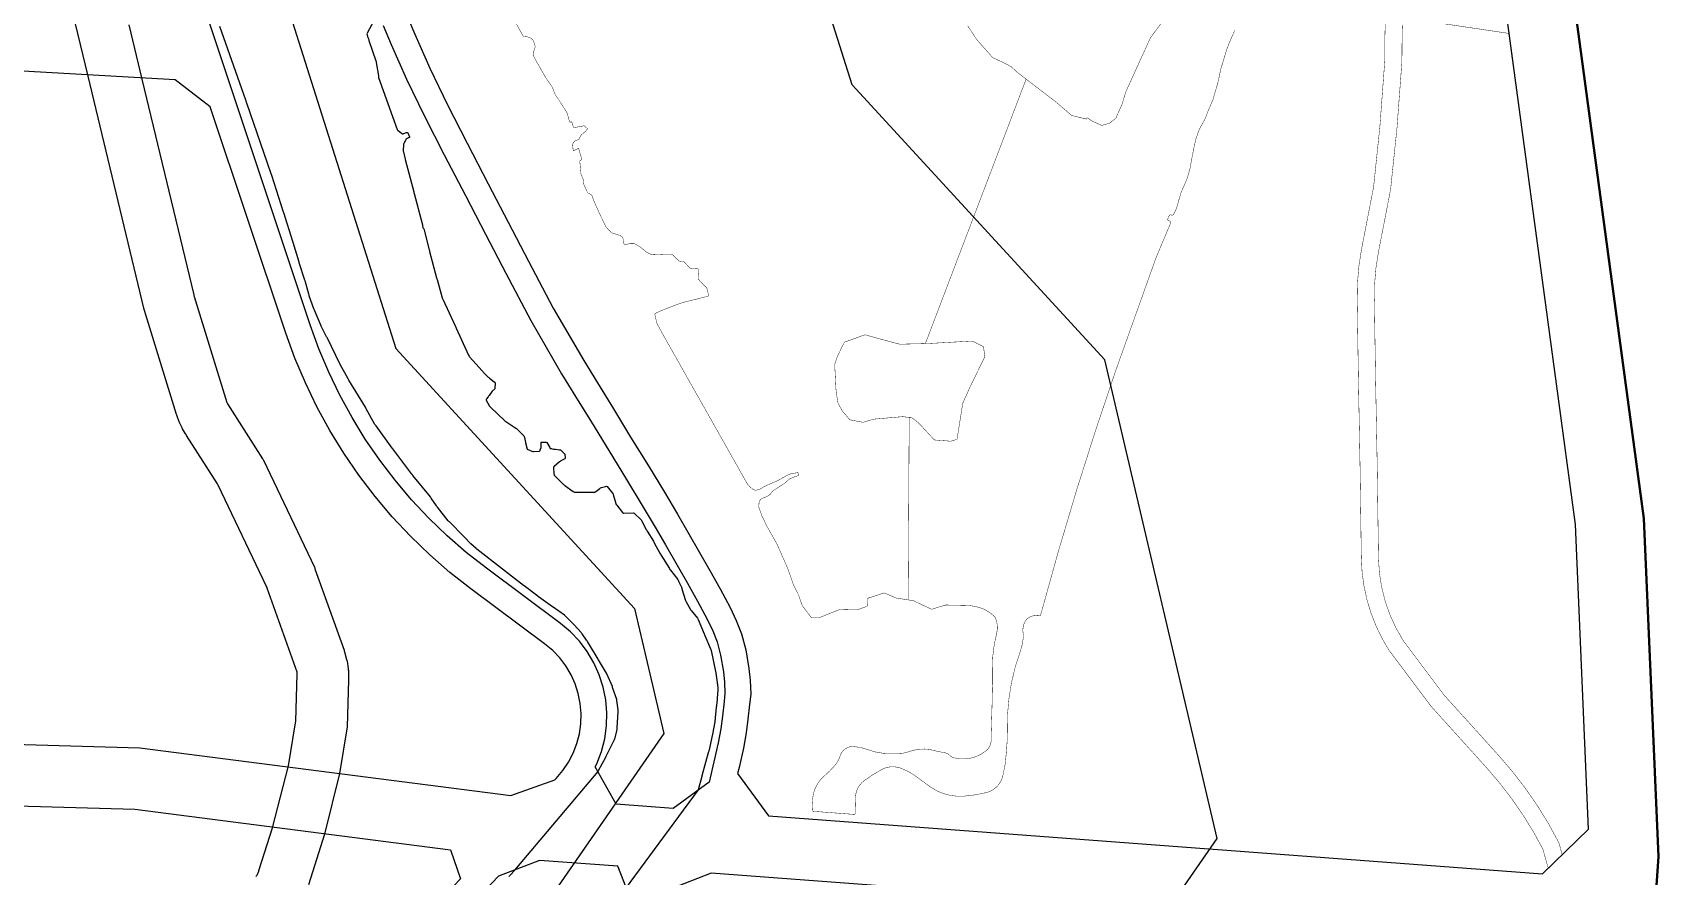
# Model space of a CAD drawing. Header units: millimetres. Extents: x -2018 to 1267, y -2275 to 2585.
# Drawn here: x 319 to 1267, y -87 to 405 of the extents above; entities that cross this region are included whole.
import ezdxf

# ---------------------------------------------------------------- set-up
doc = ezdxf.new("R2010")
doc.units = ezdxf.units.MM
doc.linetypes.add('DASH', pattern=[0.35, 0.25, -0.1])
for name, color, linetype in [('0block', 7, 'Continuous'), ('0lake', 140, 'DASH'), ('0river', 141, 'Continuous'), ('0river_center', 10, 'Continuous'), ('0river_s', 140, 'Continuous'), ('2area_up', 7, 'Continuous')]:
    doc.layers.add(name, color=color, linetype=linetype)
doc.layers.add('0edge', color=40, linetype='Continuous', lineweight=40)

msp = doc.modelspace()

# ---------------------------------------------------------------- linework, layer by layer
at = {"layer": '0block', "color": 7}
for points in [[(537.77, 414.31), (542.25, 403.79), (550.93, 384), (561.36, 362.73), (572.71, 340.39), (585.02, 316.61), (596.75, 294.14), (608.6, 271.49), (622.94, 244.14), (640.71, 213.5), (648.72, 200.52), (658, 185.41), (668.05, 168.82), (678.4, 152.05), (687.7, 136.8), (695.33, 124), (701.33, 113.49), (708.15, 101.66), (714.17, 91.13), (720.17, 80.48), (726.03, 69.58), (729.62, 62), (732.76, 54.22), (735.18, 44.79), (737, 34.04), (737.75, 27.07), (738.07, 19.01), (737.43, 12.98), (736.44, 4.37), (735.44, -3.62), (733.8, -12.5), (731.26, -23.83), (730.43, -27.32), (748.39, -51.9), (1199.57, -85.73), (1226.41, -59.72), (1218.76, 117.88), (1142.23, 685.19)], [(523.77, 408.89), (528.48, 397.83), (537.32, 377.69), (547.94, 356.03), (559.37, 333.55), (571.71, 309.69), (583.45, 287.19), (595.31, 264.53), (609.81, 236.89), (627.83, 205.8), (635.95, 192.65), (645.19, 177.6), (655.25, 161), (665.61, 144.2), (674.85, 129.05), (682.38, 116.44), (688.32, 106.02), (695.14, 94.2), (701.12, 83.73), (707.03, 73.25), (712.63, 62.81), (715.88, 55.97), (718.48, 49.52), (720.49, 41.68), (722.13, 31.98), (722.78, 25.96), (723.04, 19.51), (722.52, 14.63), (721.55, 6.15), (720.61, -1.32), (719.1, -9.49), (716.64, -20.45), (713.79, -32.43), (692.84, -47.73), (659.55, -45.24), (647.36, -23.36), (648.3, -21.56), (651.02, -14.46), (652.93, -7.1), (654, 0.43), (654.21, 8.04), (653.57, 15.62), (652.08, 23.08), (649.76, 30.32), (646.64, 37.26), (642.76, 43.8), (638.17, 49.87), (632.92, 55.37), (627.25, 60.12), (584.01, 92.36), (572.29, 101.58), (561.12, 111.31), (550.46, 121.59), (540.33, 132.4), (530.76, 143.71), (521.78, 155.49), (513.41, 167.71), (505.66, 180.34), (498.56, 193.35), (492.14, 206.69), (486.39, 220.35), (481.31, 234.37), (420.21, 417.38)], [(187.28, -6.7), (381.96, -12.23), (598.3, -40.07), (623.86, -31.01), (624.6, -30.22), (628.57, -25.56), (631.87, -20.65), (634.6, -15.4), (636.71, -9.88), (638.2, -4.15), (639.03, 1.7), (639.2, 7.61), (638.7, 13.51), (637.54, 19.31), (635.73, 24.94), (633.31, 30.33), (630.29, 35.42), (626.72, 40.13), (622.64, 44.42), (617.94, 48.35), (574.89, 80.45), (562.72, 90.02), (550.98, 100.25), (539.77, 111.06), (529.12, 122.43), (519.07, 134.32), (509.62, 146.7), (500.82, 159.55), (492.68, 172.82), (485.22, 186.5), (478.46, 200.53), (472.42, 214.88), (467.15, 229.44), (423.05, 361.51), (402.55, 377.19), (163.37, 390.85)], [(667.11, -98.26), (660.6, -81.42), (614.99, -78), (591.03, -87.22), (513.14, -169.01)], [(989.49, -106.08), (715.06, -85.5), (691.02, -94.81)]]:
    msp.add_lwpolyline(points, dxfattribs=at)
msp.add_lwpolyline([(568.97, -88.64), (502.13, -158.81), (492.56, -169.44), (483.54, -180.67), (481.55, -183.44), (457.84, -195.13), (-6.71, -179.49), (-0.32, -37.07), (186.23, -42.69), (379.15, -48.16), (563, -71.82)], close=True, dxfattribs=at)
at = {"layer": '0edge'}
msp.add_lwpolyline([(994.5, -665.41), (1024.87, -129.15), (1046.34, -110.34), (1204.94, -122.23), (1263.59, -126.34), (1267.13, -75.63), (1258.64, 121.42), (1213.32, 457.41), (1202.47, 537.87), (1181.91, 690.24), (1179.69, 708.84), (1174.38, 765.41), (1162.69, 960.08), (1157.9, 1040), (1138.65, 1360.82), (1125.47, 1583.56)], dxfattribs=at)
at = {"layer": '0lake', "const_width": 0.25}
for points in [[(1177.86, 421.08), (1180.06, 404.73), (1179.89, 404.34), (1179.4, 404.38), (1121.54, 412.98)], [(864.52, 408.74), (869.43, 401.2), (869.72, 400.79), (870.05, 400.41), (878.67, 390.68), (879.02, 390.32), (879.42, 390.04), (885.75, 387.06), (886.2, 386.84), (886.65, 386.61), (889.3, 385.21), (889.74, 384.96), (890.13, 384.66), (893.04, 381.92), (893.42, 381.59), (893.81, 381.28), (898.18, 377.93), (898.44, 377.56), (898.36, 377.08), (839.99, 223.82), (839.68, 223.47), (839.2, 223.39), (825.2, 223.07), (824.7, 223.12), (824.22, 223.23), (814.07, 225.93), (813.59, 226.07), (813.11, 226.2), (804.92, 228.49), (804.43, 228.47), (803.96, 228.33), (792.68, 224.23), (792.37, 223.86), (792.15, 223.42), (788.69, 216.2), (788.48, 215.75), (788.31, 215.28), (787.05, 211.48), (787.01, 210.99), (787.03, 210.49), (787.71, 197), (787.75, 196.51), (787.81, 196.01), (788.8, 189.08), (788.98, 188.62), (789.22, 188.18), (791.11, 184.66), (791.35, 184.22), (791.66, 183.82), (795.56, 179.27), (795.97, 178.98), (796.45, 178.86), (803.32, 177.55), (803.82, 177.6), (804.3, 177.74), (809.58, 179.29), (810.07, 179.37), (810.57, 179.42), (826.51, 180.8), (827, 180.77), (827.5, 180.71), (829.98, 180.38), (830.43, 180.19), (829.81, 74.69), (829.79, 74.2), (829.37, 74.02), (823.44, 74.95), (822.95, 75.03), (822.47, 75.17), (816.51, 77.75), (816.05, 77.94), (815.57, 77.97), (806.56, 74.98), (806.22, 74.69), (806.14, 74.19), (806.02, 70.7), (805.81, 70.29), (805.37, 70.07), (800.2, 68.17), (799.71, 68.11), (799.21, 68.12), (790.21, 68.33), (789.72, 68.26), (789.25, 68.09), (784.13, 66.08), (783.67, 65.9), (783.21, 65.71), (778.13, 63.58), (777.64, 63.51), (777.14, 63.51), (773.64, 63.51), (773.27, 63.78), (772.96, 64.18), (768.42, 70.14), (768.13, 70.55), (767.93, 71.01), (766.16, 76.21), (765.96, 76.67), (765.74, 77.12), (763.3, 82.05), (763.08, 82.5), (762.91, 82.97), (759.73, 91.92), (759.56, 92.39), (759.36, 92.85), (756.36, 99.72), (756.16, 100.18), (753.54, 106.13), (753.31, 106.57), (753.07, 107.01), (747.66, 116.59), (747.42, 117.03), (747.2, 117.47), (744.81, 122.43), (744.6, 122.89), (744.43, 123.35), (742.92, 127.59), (742.77, 128.07), (742.76, 128.56), (742.94, 131.05), (743.14, 131.51), (743.42, 131.92), (744.02, 132.72), (744.43, 132.99), (744.89, 133.18), (746.75, 133.92), (747.21, 134.11), (747.64, 134.36), (748.91, 135.16), (749.31, 135.46), (749.62, 135.85), (750.49, 137.07), (750.86, 137.41), (751.27, 137.69), (757.96, 142.07), (758.34, 142.4), (758.72, 142.73), (760.57, 144.41), (761.01, 144.64), (761.47, 144.84), (763.31, 145.61), (763.78, 145.79), (764.26, 145.94), (765.68, 146.41), (765.85, 146.85), (765.78, 147.34), (765.7, 147.83), (765.47, 148.19), (761.04, 147.36), (760.56, 147.25), (760.09, 147.07), (753.98, 143.66), (753.54, 143.42), (753.08, 143.21), (748.95, 141.44), (748.49, 141.24), (748.04, 141.02), (745.79, 139.93), (745.35, 139.7), (744.91, 139.45), (743.18, 138.45), (742.74, 138.22), (742.26, 138.1), (741.26, 137.99), (740.77, 137.96), (740.28, 138.03), (739.39, 138.49), (738.96, 138.73), (738.57, 139.04), (737.07, 140.37), (736.7, 140.71), (736.37, 141.08), (687.94, 226.85), (687.69, 227.29), (687.45, 227.72), (683.59, 234.73), (683.37, 235.18), (683.22, 235.65), (682.27, 240.05), (682.18, 240.54), (682.3, 240.94), (685.46, 242.45), (685.91, 242.66), (686.38, 242.84), (692.9, 245.37), (693.37, 245.55), (693.84, 245.72), (698.07, 247.25), (698.55, 247.41), (699.03, 247.54), (706.32, 249.32), (706.8, 249.44), (713.1, 251.04), (713.48, 251.29), (713.47, 251.76), (712.85, 254.19), (712.74, 254.67), (712.63, 255.16), (712.52, 255.65), (712.26, 256.06), (711.91, 256.42), (709.03, 259.2), (708.68, 259.54), (708.36, 259.93), (707.46, 261.13), (707.36, 261.6), (707.38, 262.1), (707.66, 266.59), (707.37, 266.91), (706.9, 267.08), (706.41, 267.15), (705.91, 267.11), (704.92, 266.97), (704.42, 266.94), (703.93, 267.02), (702.95, 267.21), (702.52, 267.46), (702.18, 267.82), (699.17, 271.17), (698.7, 271.26), (698.2, 271.3), (697.2, 271.36), (696.7, 271.4), (696.3, 271.69), (694.75, 272.96), (694.37, 273.28), (694.02, 273.63), (692.28, 275.43), (691.8, 275.52), (691.3, 275.54), (688.8, 275.58), (688.3, 275.56), (687.8, 275.54), (680.81, 275.23), (680.31, 275.24), (679.86, 275.45), (677.62, 276.57), (677.19, 276.83), (676.8, 277.14), (673.71, 279.67), (673.3, 279.96), (672.86, 280.21), (670.69, 281.44), (670.25, 281.67), (669.75, 281.69), (668.25, 281.71), (667.75, 281.68), (667.25, 281.6), (664.79, 281.2), (664.36, 281.43), (664.08, 281.85), (663.83, 282.27), (663.78, 282.77), (663.73, 283.27), (663.7, 283.77), (663.69, 284.27), (663.61, 284.76), (663.36, 285.19), (663.11, 285.62), (662.8, 286), (660.95, 286.76), (660.49, 286.95), (657.61, 287.81), (657.15, 287.98), (656.76, 288.3), (654.29, 290.77), (653.94, 291.13), (653.65, 291.54), (649.94, 299.19), (649.73, 299.64), (649.52, 300.09), (646.48, 306.95), (646.28, 307.41), (646.13, 307.88), (645.74, 309.33), (645.57, 309.79), (645.22, 310.13), (643.44, 311.06), (643.06, 311.35), (642.82, 311.79), (641.11, 315.4), (640.9, 315.86), (640.74, 316.33), (640.54, 318.32), (640.49, 318.81), (640.38, 319.3), (639.36, 321.58), (639.18, 322.05), (639.09, 322.54), (638.45, 329.51), (638.49, 329.99), (638.82, 330.33), (639.27, 330.54), (639.54, 330.9), (639.47, 331.38), (637.75, 337.13), (637.38, 337.11), (636.93, 336.89), (635.15, 335.98), (634.7, 335.77), (634.57, 336.14), (634.25, 339.12), (634.2, 339.62), (634.41, 340.06), (634.92, 340.92), (635.24, 341.3), (635.57, 341.67), (636.02, 341.87), (636.5, 341.99), (637.48, 342.22), (637.89, 342.5), (638.12, 342.94), (639.04, 344.71), (639.34, 345.11), (639.7, 345.46), (640.07, 345.8), (640.46, 346.11), (641.24, 346.73), (641.63, 347.05), (641.95, 347.43), (642.92, 348.58), (642.63, 348.97), (641.51, 349.96), (641.13, 350.29), (640.71, 350.5), (640.24, 350.34), (639.76, 350.18), (639.28, 350.05), (635.32, 349.44), (634.86, 349.44), (634.6, 349.85), (633.94, 352.27), (633.69, 352.65), (633.22, 352.66), (632.73, 352.56), (632.45, 352.84), (632.31, 353.32), (631.11, 357.65), (630.92, 358.11), (630.67, 358.54), (627.14, 364.01), (626.87, 364.42), (626.59, 364.84), (624.37, 368.17), (624.15, 368.61), (623.96, 369.08), (622.64, 372.32), (622.45, 372.78), (622.19, 373.2), (618.81, 378.16), (618.54, 378.58), (618.28, 379.01), (611.82, 390.29), (611.67, 390.76), (611.56, 391.25), (611.34, 392.23), (611.29, 392.72), (611.39, 393.2), (612.31, 396.06), (612.45, 396.54), (612.35, 397.02), (611.61, 399.41), (611.42, 399.87), (611.13, 400.27), (610.5, 401.05), (610.18, 401.44), (609.74, 401.64), (607.37, 402.45), (606.89, 402.59), (606.4, 402.67), (605.41, 402.81), (605.12, 403.17), (604.88, 403.61), (601.05, 410.63)], [(1020.19, 406.11), (1017.13, 399.26), (1016.93, 398.8), (1016.76, 398.33), (1015.56, 395.04), (1015.39, 394.57), (1015.23, 394.1), (1013.52, 388.35), (1013.38, 387.87), (1013.23, 387.39), (1012.29, 384.54), (1012.14, 384.06), (1012.02, 383.58), (1010.61, 376.72), (1010.5, 376.24), (1010.37, 375.75), (1008.43, 369.03), (1008.29, 368.55), (1008.15, 368.07), (1007.58, 366.15), (1007.44, 365.67), (1007.27, 365.2), (1004.5, 358.77), (1004.31, 358.31), (1004.13, 357.84), (1003.08, 355.03), (1002.9, 354.56), (1002.7, 354.11), (1001.23, 351.49), (1000.99, 351.05), (1000.74, 350.62), (999.77, 348.87), (999.54, 348.43), (999.35, 347.97), (997.69, 343.25), (997.53, 342.78), (997.39, 342.3), (996.43, 337.9), (996.32, 337.41), (996.22, 336.92), (994.98, 330.54), (994.88, 330.05), (994.8, 329.56), (994.33, 326.6), (994.24, 326.1), (994.11, 325.62), (992.45, 319.86), (992.3, 319.38), (992.11, 318.91), (989.09, 312.05), (988.9, 311.59), (988.76, 311.11), (986.26, 302.46), (986.11, 301.99), (985.9, 301.53), (984.55, 298.86), (984.25, 298.49), (983.78, 298.33), (983.29, 298.33), (982.82, 298.49), (982.35, 298.52), (982.05, 298.15), (981.01, 295.88), (981.15, 295.47), (981.57, 295.2), (982.43, 294.7), (982.83, 294.4), (982.86, 293.92), (982.67, 293.46), (974.36, 273.63), (974.17, 273.16), (974, 272.69), (950.97, 208.18), (950.8, 207.71), (939.3, 173.59), (939.15, 173.12), (928.25, 138.81), (928.11, 138.33), (917.96, 104.31), (917.82, 103.83), (917.68, 103.35), (906.92, 64.82), (906.45, 64.69), (905.95, 64.72), (905.45, 64.75), (904.95, 64.78), (904.45, 64.79), (903.95, 64.79), (903.45, 64.76), (902.96, 64.69), (902.47, 64.6), (901.99, 64.47), (901.51, 64.31), (901.04, 64.14), (900.6, 63.91), (900.16, 63.66), (899.74, 63.4), (899.35, 63.09), (898.96, 62.77), (898.63, 62.4), (898.1, 61.56), (897.84, 61.13), (897.65, 60.67), (897.45, 60.21), (897.26, 59.74), (897.12, 59.27), (897, 58.78), (896.88, 58.29), (896.79, 57.8), (896.7, 56.81), (896.67, 56.31), (896.69, 55.81), (896.73, 55.31), (896.77, 54.81), (896.85, 54.32), (896.96, 53.83), (897.07, 53.34), (897.11, 52.85), (896.35, 48.41), (896.26, 47.92), (896.15, 47.43), (896.04, 46.95), (895.91, 46.46), (895.77, 45.98), (894.76, 42.63), (894.61, 42.16), (894.45, 41.68), (894.3, 41.21), (894.14, 40.73), (892.56, 35.99), (892.41, 35.51), (892.29, 35.03), (890.28, 26.77), (890.16, 26.28), (890.06, 25.79), (888.61, 16.91), (888.54, 16.41), (888.49, 15.92), (887.76, 7.45), (887.72, 6.95), (887.68, 6.45), (887.6, -2.55), (887.59, -3.05), (887.59, -3.55), (887.46, -9.05), (887.44, -9.55), (887.4, -10.05), (887.02, -15.03), (886.98, -15.53), (886.94, -16.03), (886.37, -21.5), (886.31, -21.99), (886.23, -22.49), (885.16, -27.88), (885.05, -28.37), (884.92, -28.85), (884.63, -29.81), (884.48, -30.29), (884.29, -30.75), (883.86, -31.65), (883.63, -32.1), (883.38, -32.53), (882.81, -33.35), (882.52, -33.76), (882.21, -34.15), (881.52, -34.88), (881.18, -35.24), (880.81, -35.57), (880.02, -36.19), (879.62, -36.49), (879.21, -36.77), (878.34, -37.26), (877.9, -37.5), (877.45, -37.72), (876.51, -38.06), (876.04, -38.23), (875.57, -38.39), (869.69, -39.58), (869.19, -39.67), (868.7, -39.75), (862.74, -40.45), (862.24, -40.5), (861.74, -40.51), (858.74, -40.53), (858.24, -40.52), (857.75, -40.47), (854.77, -40.09), (854.28, -40.02), (853.79, -39.91), (850.89, -39.13), (850.41, -38.99), (849.94, -38.83), (847.18, -37.66), (846.72, -37.46), (846.27, -37.25), (843.26, -35.46), (842.83, -35.2), (842.43, -34.9), (840.42, -33.41), (840.02, -33.12), (839.62, -32.82), (833.57, -28.38), (833.16, -28.09), (832.74, -27.83), (829.72, -26.06), (829.28, -25.82), (828.82, -25.62), (826.07, -24.43), (825.61, -24.24), (825.14, -24.06), (823.69, -23.68), (823.2, -23.57), (822.71, -23.5), (821.71, -23.41), (821.21, -23.36), (820.71, -23.34), (819.22, -23.46), (818.72, -23.51), (818.23, -23.6), (816.78, -23.97), (816.3, -24.11), (815.84, -24.3), (814.92, -24.71), (814.47, -24.91), (814.02, -25.14), (809.73, -27.7), (809.3, -27.96), (808.88, -28.23), (804.37, -31.37), (803.96, -31.67), (803.59, -32), (803.21, -32.32), (802.84, -32.66), (802.48, -33.01), (801.84, -33.77), (801.52, -34.16), (801.24, -34.57), (800.72, -35.42), (800.47, -35.86), (800.26, -36.31), (800.07, -36.77), (799.87, -37.24), (799.7, -37.7), (799.46, -38.67), (799.34, -39.16), (799.26, -39.65), (799.16, -40.65), (799.12, -41.15), (799.1, -41.64), (798.97, -47.64), (798.96, -48.14), (798.9, -50.64), (798.76, -51.06), (798.28, -51.13), (774.35, -49.33), (774.05, -49.05), (773.99, -48.56), (773.86, -46.56), (773.84, -46.06), (773.86, -45.56), (774.09, -42.57), (774.13, -42.07), (774.2, -41.58), (774.51, -39.6), (774.59, -39.11), (774.72, -38.63), (775.34, -36.72), (775.5, -36.25), (775.7, -35.8), (776.6, -34.01), (776.83, -33.57), (777.11, -33.15), (778.28, -31.53), (778.57, -31.12), (778.91, -30.75), (780.31, -29.33), (780.67, -28.98), (781.03, -28.63), (783.96, -25.91), (784.32, -25.56), (784.66, -25.2), (787.38, -22.27), (787.71, -21.89), (787.99, -21.47), (788.51, -20.62), (788.76, -20.19), (789, -19.75), (789.23, -19.31), (789.46, -18.86), (789.64, -18.4), (789.98, -17.45), (790.15, -16.99), (790.32, -16.52), (790.51, -16.05), (790.74, -15.61), (790.99, -15.18), (791.28, -14.77), (791.59, -14.37), (791.91, -13.99), (792.27, -13.65), (792.65, -13.32), (793.04, -13.01), (793.46, -12.74), (793.89, -12.48), (794.34, -12.27), (794.8, -12.08), (795.27, -11.9), (795.75, -11.78), (796.24, -11.68), (796.74, -11.61), (797.24, -11.58), (797.74, -11.56), (798.23, -11.6), (798.73, -11.66), (801.71, -12.03), (802.19, -12.15), (802.67, -12.29), (805.55, -13.14), (806.03, -13.29), (806.5, -13.43), (810.32, -14.63), (810.81, -14.73), (811.3, -14.82), (815.25, -15.48), (815.74, -15.53), (816.24, -15.55), (820.24, -15.68), (820.74, -15.67), (821.24, -15.66), (825.24, -15.54), (825.74, -15.51), (826.24, -15.46), (827.23, -15.35), (827.72, -15.27), (828.21, -15.15), (829.17, -14.87), (829.65, -14.73), (830.12, -14.58), (832.51, -13.84), (833, -13.73), (833.49, -13.64), (835.46, -13.29), (835.95, -13.2), (836.45, -13.16), (838.95, -13.03), (839.45, -13.02), (839.94, -13.05), (841.44, -13.16), (841.93, -13.23), (842.43, -13.33), (843.4, -13.54), (843.89, -13.64), (844.38, -13.76), (846.32, -14.23), (846.81, -14.35), (847.3, -14.45), (850.73, -15.11), (851.22, -15.21), (851.71, -15.33), (852.18, -15.49), (852.65, -15.68), (853.08, -15.93), (853.48, -16.22), (853.86, -16.55), (854.22, -16.9), (854.59, -17.23), (855, -17.52), (855.43, -17.77), (855.89, -17.96), (856.38, -18.08), (856.87, -18.18), (858.83, -18.57), (859.32, -18.66), (859.82, -18.7), (862.32, -18.78), (862.82, -18.78), (863.31, -18.74), (865.79, -18.42), (866.28, -18.33), (866.77, -18.2), (869.16, -17.49), (869.63, -17.31), (870.08, -17.1), (872.34, -16.02), (872.76, -15.76), (873.17, -15.47), (874.82, -14.33), (875.22, -14.04), (875.59, -13.7), (875.95, -13.35), (876.28, -12.98), (876.59, -12.59), (876.88, -12.18), (877.14, -11.75), (877.37, -11.31), (877.58, -10.86), (877.75, -10.39), (877.89, -9.91), (878.02, -9.43), (878.09, -8.93), (878.16, -8.44), (878.18, -7.94), (878.16, -7.44), (878.14, -6.94), (878.15, -6.44), (878.16, -5.94), (878.7, 12.55), (878.72, 13.05), (878.73, 13.55), (878.9, 23.05), (878.9, 23.55), (878.9, 24.05), (878.86, 33.05), (878.87, 33.55), (878.88, 34.05), (879.06, 40.05), (879.09, 40.55), (879.14, 41.05), (879.92, 47.5), (880.02, 47.99), (880.12, 48.48), (881.38, 54.35), (881.47, 54.84), (881.55, 55.33), (881.76, 56.81), (881.79, 57.31), (881.78, 57.81), (881.75, 58.81), (881.74, 59.31), (881.66, 59.81), (881.37, 61.28), (881.25, 61.76), (881.09, 62.23), (880.56, 63.64), (880.29, 64.05), (879.94, 64.41), (879.57, 64.75), (879.19, 65.08), (877.66, 66.36), (877.25, 66.65), (876.83, 66.92), (875.13, 67.97), (874.68, 68.19), (874.22, 68.39), (872.38, 69.18), (871.91, 69.33), (871.42, 69.46), (869.97, 69.84), (869.49, 69.97), (869, 70.07), (866.05, 70.62), (865.56, 70.7), (865.06, 70.72), (852.06, 70.97), (851.56, 70.96), (851.08, 70.84), (843.92, 68.61), (843.43, 68.5), (842.98, 68.67), (833.52, 73.22), (833.06, 73.43), (832.57, 73.52), (830.1, 73.91), (829.81, 74.16), (829.81, 74.21), (830.42, 179.71), (830.52, 180.19), (830.94, 180.25), (831.93, 180.12), (832.38, 179.92), (832.78, 179.61), (835.87, 177.08), (836.25, 176.76), (836.6, 176.4), (844.74, 167.58), (845.12, 167.26), (845.61, 167.18), (854.08, 166.53), (854.58, 166.5), (855.06, 166.62), (857.94, 167.48), (858.33, 167.78), (858.41, 168.27), (861.61, 188.52), (861.81, 188.98), (865.88, 198.12), (866.08, 198.57), (866.3, 199.02), (874.44, 215.64), (874.42, 216.14), (873.8, 221.1), (873.73, 221.59), (873.29, 221.82), (867.92, 224.5), (867.48, 224.72), (867.01, 224.89), (841.55, 223.46), (841.05, 223.43), (840.55, 223.42), (840.06, 223.43), (840.01, 223.87), (898.38, 377.14), (898.7, 377.47), (899.1, 377.23), (915.37, 364.76), (915.76, 364.44), (916.14, 364.12), (924.87, 356.64), (925.32, 356.41), (925.8, 356.28), (930.65, 355.09), (931.14, 354.97), (933.08, 354.48), (933.57, 354.37), (933.93, 354.7), (934.27, 355.06), (934.68, 354.82), (935.08, 354.52), (936.28, 353.61), (936.72, 353.38), (937.17, 353.17), (942.15, 350.84), (942.63, 350.68), (943.11, 350.81), (946.97, 351.86), (947.39, 352.12), (950.15, 354.27), (950.55, 354.58), (950.88, 354.95), (954.16, 362.25), (954.37, 362.7), (954.55, 363.17), (956.39, 369.4), (956.53, 369.88), (956.72, 370.35), (970.59, 400.84), (970.8, 401.29), (971.01, 401.75), (977.55, 410.59)], [(1117.89, 409.36), (1117.72, 404.37), (1117.71, 403.87), (1117.71, 403.37), (1117.59, 387.87), (1117.57, 387.37), (1117.53, 386.87), (1114.75, 349.47), (1114.7, 348.98), (1114.65, 348.48), (1111.03, 313.67), (1110.97, 313.17), (1110.88, 312.68), (1104.02, 277.34), (1103.93, 276.85), (1103.85, 276.35), (1102.53, 267.96), (1102.46, 267.46), (1102.42, 266.96), (1101.7, 258.49), (1101.67, 257.99), (1101.66, 257.49), (1101.54, 248.99), (1101.54, 248.49), (1101.55, 247.99), (1102.21, 204.5), (1102.22, 204), (1103.2, 152.01), (1103.2, 151.51), (1103.93, 99.01), (1103.94, 98.51), (1103.97, 98.01), (1104.42, 90.53), (1104.45, 90.03), (1104.52, 89.53), (1105.74, 81.63), (1105.85, 81.14), (1105.98, 80.66), (1107.79, 73.38), (1107.95, 72.9), (1108.11, 72.43), (1110.6, 65.36), (1110.79, 64.9), (1111, 64.44), (1114.12, 57.62), (1114.36, 57.18), (1114.61, 56.75), (1118.35, 50.25), (1118.62, 49.83), (1118.92, 49.43), (1142.02, 18.62), (1142.34, 18.24), (1142.68, 17.87), (1173.84, -16.64), (1174.18, -17.01), (1174.5, -17.39), (1181.99, -26.12), (1182.3, -26.51), (1182.61, -26.9), (1189.62, -36.01), (1189.91, -36.42), (1190.2, -36.83), (1196.44, -45.89), (1196.73, -46.3), (1196.99, -46.73), (1203.01, -56.52), (1203.27, -56.95), (1203.51, -57.39), (1209.01, -67.49), (1209.18, -67.96), (1209.32, -68.44), (1210.9, -74.23), (1210.93, -74.72), (1203.39, -82.02), (1203.03, -82.35), (1202.74, -81.99), (1199.9, -71.88), (1199.74, -71.4), (1199.54, -70.95), (1194.48, -61.75), (1194.23, -61.31), (1193.98, -60.88), (1188.19, -51.53), (1187.92, -51.11), (1187.63, -50.7), (1181.65, -42.07), (1181.36, -41.66), (1181.06, -41.26), (1174.64, -32.95), (1174.33, -32.56), (1174.01, -32.17), (1167.18, -24.2), (1166.85, -23.82), (1166.52, -23.45), (1134.68, 11.8), (1134.36, 12.18), (1134.05, 12.58), (1110.66, 43.78), (1110.36, 44.18), (1110.09, 44.6), (1106.28, 51.06), (1106.04, 51.5), (1105.82, 51.95), (1102.76, 58.24), (1102.55, 58.7), (1102.36, 59.16), (1099.81, 65.68), (1099.63, 66.14), (1099.47, 66.62), (1097.3, 73.8), (1097.17, 74.28), (1097.06, 74.77), (1095.58, 81.61), (1095.48, 82.1), (1095.4, 82.59), (1094.47, 89.53), (1094.41, 90.03), (1094.36, 90.52), (1093.96, 98.01), (1093.94, 98.51), (1093.93, 99.01), (1093.2, 151.51), (1093.19, 152.01), (1093.18, 152.51), (1092.22, 204), (1092.21, 204.5), (1091.54, 247.99), (1091.54, 248.49), (1091.54, 248.99), (1091.67, 257.99), (1091.68, 258.49), (1091.71, 258.99), (1092.52, 268.46), (1092.57, 268.95), (1092.65, 269.45), (1094.05, 278.34), (1094.13, 278.83), (1094.22, 279.32), (1100.98, 314.17), (1101.07, 314.67), (1101.13, 315.16), (1104.7, 349.48), (1104.75, 349.97), (1104.79, 350.47), (1107.54, 387.37), (1107.58, 387.87), (1107.6, 388.37), (1107.71, 403.87), (1107.71, 404.37), (1107.73, 404.87), (1107.94, 410.86)]]:
    msp.add_lwpolyline(points, dxfattribs=at)
at = {"layer": '0river'}
for points in [[(597.2, -87.39), (597.54, -87.02), (597.87, -86.64), (600.52, -83.65), (649.07, -26.04), (649.3, -25.6), (653.59, -17.68), (653.82, -17.24), (654.04, -16.79), (658.72, -7.39), (658.86, -6.91), (658.98, -6.43), (660.18, -1.57), (660.26, -1.08), (660.29, -0.58), (660.86, 8.9), (660.84, 9.4), (660.77, 9.9), (660.07, 15.35), (659.98, 15.84), (657.57, 22.94), (657.39, 23.41), (654.19, 30.74), (653.96, 31.19), (649.35, 38.92), (649.1, 39.35), (642.9, 49.62), (642.64, 50.05), (642.36, 50.46), (639.74, 54.12), (639.44, 54.53), (639.13, 54.92), (635.08, 59.35), (634.74, 59.71), (629.86, 64.73), (629.51, 65.08), (622.96, 69.69), (622.56, 69.98), (614.41, 75.78), (614.01, 76.07), (606.02, 82.09), (605.62, 82.39), (593.33, 91.83), (578.42, 103.61), (578.03, 103.93), (575.01, 106.55), (574.64, 106.88), (574.27, 107.21), (571.58, 110.18), (571.25, 110.55), (570.9, 110.91), (562.4, 119.38), (562.05, 119.74), (561.73, 120.12), (555.48, 127.93), (555.16, 128.32), (554.87, 128.72), (551.88, 133.34), (551.61, 133.76), (551.31, 134.15), (541.15, 146.51), (540.83, 146.9), (540.51, 147.29), (529.42, 162.1), (529.13, 162.5), (519.64, 175.38), (519.34, 175.78), (519.05, 176.19), (513.96, 185.38), (513.72, 185.81), (513.47, 186.25), (503.9, 202.08), (503.64, 202.51), (503.4, 202.94), (498.71, 211.21), (498.47, 211.64), (491.31, 226.51), (491.09, 226.96), (490.86, 227.41), (487.89, 233.19), (487.66, 233.63), (487.44, 234.08), (483.71, 242.82), (483.52, 243.28), (483.33, 243.74), (480.77, 251.32), (480.61, 251.79), (480.46, 252.27), (478.27, 259.96), (478.13, 260.44), (477.99, 260.92), (475.08, 269.97), (474.93, 270.44), (474.78, 270.92), (471.33, 282.42), (471.18, 282.89), (465.9, 299.58), (465.75, 300.05), (458.84, 321.47), (458.69, 321.94), (458.53, 322.42), (444.38, 363.55), (444.22, 364.03), (444.05, 364.5), (443.87, 364.96), (443.69, 365.43), (428.55, 408.33)], [(519.67, 414.11), (514.44, 404.44), (514.29, 403.99), (514.45, 403.51), (514.77, 402.57), (514.93, 402.09), (515.08, 401.62), (515.23, 401.14), (515.38, 400.66), (515.54, 400.19), (519.56, 388.35), (519.71, 387.88), (519.78, 387.38), (521.01, 379.48), (521.09, 378.98), (521.19, 378.5), (531.96, 348.36), (532.17, 347.92), (532.54, 347.59), (534.55, 346.1), (534.97, 345.82), (535.43, 345.74), (537.31, 346.42), (537.79, 346.54), (538.13, 346.3), (539.15, 344.02), (539.09, 343.58), (538.66, 343.34), (537.75, 342.95), (537.31, 342.71), (537.03, 342.31), (535.82, 340.12), (535.7, 339.64), (535.66, 339.14), (535.51, 336.15), (535.57, 335.65), (535.68, 335.16), (536.46, 331.75), (536.57, 331.27), (536.7, 330.78), (541.66, 311.92), (541.78, 311.44), (541.91, 310.96), (546.79, 292.59), (546.78, 292.1), (547.03, 291.13), (547.17, 290.66), (547.45, 290.26), (550.6, 278.17), (550.73, 277.68), (550.86, 277.2), (554.99, 261.74), (555.12, 261.26), (555.25, 260.78), (558.18, 250.18), (558.33, 249.7), (558.51, 249.23), (565.89, 233.37), (566.1, 232.91), (566.31, 232.46), (573.65, 216.57), (573.88, 216.13), (574.15, 215.71), (581.51, 207.54), (581.85, 207.17), (582.19, 206.81), (584.96, 203.91), (585.32, 203.57), (585.72, 203.28), (588.54, 201.21), (588.9, 200.87), (589.04, 200.41), (588.95, 197.41), (588.81, 196.95), (588.47, 196.6), (588.07, 196.29), (587.69, 195.98), (587.36, 195.6), (585.58, 193.18), (585.28, 192.79), (584.97, 192.4), (584.03, 191.23), (583.79, 190.79), (583.92, 190.35), (585.89, 186.86), (586.17, 186.45), (586.51, 186.09), (594.48, 178.51), (594.87, 178.19), (595.28, 177.91), (601.14, 174.09), (601.56, 173.81), (601.93, 173.47), (605.76, 169.53), (606.08, 169.14), (606.22, 168.68), (606.78, 165.73), (606.88, 165.24), (607.01, 164.76), (607.82, 161.87), (608.19, 161.59), (608.66, 161.41), (610.53, 160.7), (611.01, 160.57), (611.51, 160.55), (615.01, 160.6), (615.24, 160.98), (615.39, 161.45), (615.83, 162.89), (615.9, 163.38), (615.9, 163.88), (615.9, 165.88), (616.32, 165.98), (616.82, 165.98), (618.82, 165.96), (619.29, 165.8), (620.98, 162.74), (621.22, 162.3), (621.7, 162.15), (623.18, 161.93), (623.68, 161.85), (624.17, 161.78), (626.65, 161.47), (627.15, 161.4), (627.58, 161.16), (629.35, 159.39), (629.67, 159.02), (629.74, 158.53), (629.85, 157.03), (629.86, 156.54), (629.62, 156.13), (627.41, 154.97), (626.97, 154.73), (626.56, 154.44), (623.53, 151.83), (623.18, 151.48), (623.03, 151.04), (623.36, 147.55), (623.41, 147.06), (623.58, 146.61), (628.89, 141.32), (629.26, 140.99), (629.66, 140.69), (634.5, 137.14), (634.93, 136.88), (635.4, 136.77), (640.9, 136.8), (641.4, 136.8), (641.9, 136.8), (646.9, 136.73), (647.36, 136.85), (647.77, 137.14), (650.17, 138.94), (650.58, 139.22), (651.03, 139.43), (653.42, 140.16), (653.91, 140.27), (654.31, 140.08), (657.55, 136.28), (657.8, 135.85), (657.96, 135.38), (659.49, 130.09), (659.67, 129.63), (659.94, 129.21), (663.3, 124.86), (663.68, 124.55), (664.16, 124.49), (669.66, 124.66), (670.08, 124.44), (670.45, 124.11), (673.77, 121.07), (674.11, 120.7), (674.37, 120.28), (677.19, 114.99), (677.44, 114.55), (677.7, 114.12), (681.37, 108.16), (681.61, 107.72), (681.85, 107.28), (685.14, 101.11), (685.38, 100.67), (685.64, 100.24), (690.67, 92.18), (690.95, 91.77), (691.25, 91.37), (695.51, 85.82), (695.76, 85.38), (695.97, 84.93), (697.62, 81.29), (697.81, 80.82), (697.96, 80.35), (699.96, 73.64), (700.18, 73.19), (700.43, 72.76), (702.95, 68.44), (703.21, 68.01), (703.51, 67.62), (707.03, 63.39), (707.29, 62.96), (707.49, 62.51), (710.94, 54.19), (711.13, 53.73), (711.32, 53.27), (714.64, 45.45), (714.83, 44.98), (714.96, 44.5), (717.58, 32.28), (717.67, 31.79), (717.74, 31.29), (718.51, 25.85), (718.56, 25.35), (718.61, 24.85), (718.85, 22.36), (718.89, 21.86), (718.87, 21.37), (718.58, 16.87), (718.55, 16.38), (718.49, 15.88), (718.07, 12.4), (718.01, 11.91), (717.96, 11.41), (717.19, 2.95), (717.12, 2.45), (717.03, 1.96), (716, -3.44), (715.89, -3.93), (715.78, -4.42), (713.57, -14.17), (713.45, -14.66), (713.32, -15.14), (709.63, -28.65), (709.5, -29.13), (707.42, -36.85), (664.84, -94.6)]]:
    msp.add_lwpolyline(points, dxfattribs=at)
at = {"layer": '0river_center'}
msp.add_lwpolyline([(-1556.57, 1737.72), (-1375.62, 1526.29), (-1143.33, 1353.06), (-492.06, 1068.32), (-251.13, 968.4), (-77.01, 945.26), (157.74, 945.26), (324.15, 900.08), (397.89, 820.77), (443.43, 599.83), (468.49, 418.88), (531.2, 220.56), (670.29, 68.97), (687.39, -3.98), (571.22, -171.82), (493.75, -316.06), (448.45, -510.14), (463.85, -832.17), (446.34, -1067.51), (343.17, -1386.68), (323.92, -1559.86), (387.6, -1785.28), (396.67, -1931.09), (385.94, -2048.15)], dxfattribs=at)
at = {"layer": '0river_s'}
for points in [[(449.76, -87.4), (450.01, -86.97), (450.25, -86.53), (450.48, -86.09), (450.71, -85.65), (450.92, -85.19), (451.27, -84.25), (451.44, -83.78), (451.6, -83.31), (459.32, -59.01), (468.65, -22.88), (472.75, 2.29), (472.84, 3.03), (472.85, 3.28), (473.75, 30.77), (473.77, 31.27), (473.72, 31.76), (456.28, 80.75), (456.11, 81.22), (455.9, 81.68), (427.72, 140.8), (427.5, 141.25), (427.26, 141.69), (409.18, 169.89), (408.91, 170.31), (408.64, 170.74), (406.89, 173.76), (406.64, 174.2), (405.17, 177.37), (404.96, 177.83), (404.78, 178.3), (403.77, 181.12), (403.6, 181.59), (403.45, 182.07), (384.75, 242.75), (384.6, 243.23), (351.85, 379.34), (336.91, 441.44)], [(375.51, 409.25), (383.11, 377.66), (413.4, 251.76), (413.52, 251.27), (413.66, 250.79), (432.66, 189.15), (432.82, 188.68), (433.05, 188.24), (453.56, 156.25), (453.8, 155.81), (454.01, 155.36), (483.7, 93.07), (483.9, 92.61), (484.07, 92.14), (501.01, 44.57), (501.16, 44.09), (501.3, 43.61), (502.54, 39.29), (502.65, 38.8), (502.74, 38.31), (503.43, 33.86), (503.49, 33.37), (503.52, 32.87), (503.65, 28.37), (503.66, 27.87), (503.66, 27.37), (502.76, -0.06), (498.35, -27.21), (489.64, -62.65), (480.26, -92.19)]]:
    msp.add_lwpolyline(points, dxfattribs=at)
at = {"layer": '2area_up'}
for points in [[(764.39, -836.15), (750.1, -537.59), (776.85, -422.98), (827.51, -328.67), (1009.87, -65.19), (944.44, 213.91), (797.2, 374.39), (762.18, 485.15), (739.24, 650.75), (674.76, 963.54), (485.5, 1167.14), (197.73, 1245.26), (-57.16, 1245.26), (-172.58, 1260.59), (-374.49, 1344.34), (-991.59, 1614.14)], [(-492.06, 1068.32), (-251.13, 968.4), (-77.01, 945.26), (157.74, 945.26), (324.15, 900.08), (397.89, 820.77), (443.43, 599.83), (468.49, 418.88), (531.2, 220.56), (670.29, 68.97), (687.39, -3.98), (571.22, -171.82), (493.75, -316.06), (448.45, -510.14), (463.85, -832.17)]]:
    msp.add_lwpolyline(points, dxfattribs=at)

doc.saveas('drawing.dxf')
